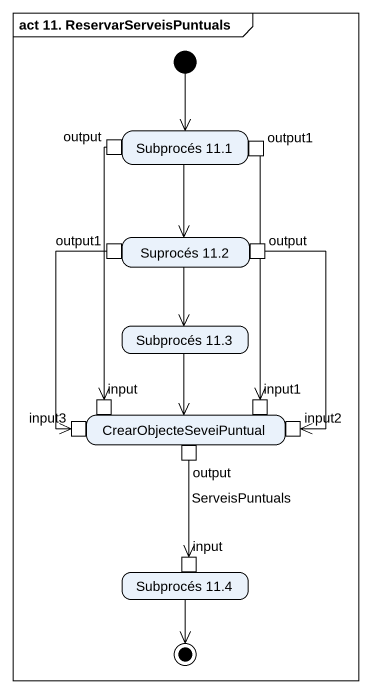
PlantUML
@startuml
mainframe act 11. ReservarServeisPuntuals
hide empty description
state "Subprocés 11.1" as Subprocés_11_1 {
  state output <<outputPin>>
  state output1 <<outputPin>>
}
state "Suprocés 11.2" as Suprocés_11_2 {
  state "output1" as output1_2 <<outputPin>>
  state "output" as output_2 <<outputPin>>
}
state "Subprocés 11.3" as Subprocés_11_3
state CrearObjecteSeveiPuntual {
  state input <<inputPin>>
  state input1 <<inputPin>>
  state input3 <<inputPin>>
  state "output" as output_3 <<outputPin>>
  state input2 <<inputPin>>
}
state "Subprocés 11.4" as Subprocés_11_4 {
  state "input" as input_2 <<inputPin>>
}
[*] --> Subprocés_11_1
Subprocés_11_1 --> Suprocés_11_2
output --> input
output1 --> input1
output1_2 --> input3
Suprocés_11_2 --> Subprocés_11_3
output_2 --> input2
Subprocés_11_3 --> CrearObjecteSeveiPuntual
output_3 --> input_2 : ServeisPuntuals
Subprocés_11_4 --> [*]
@enduml
